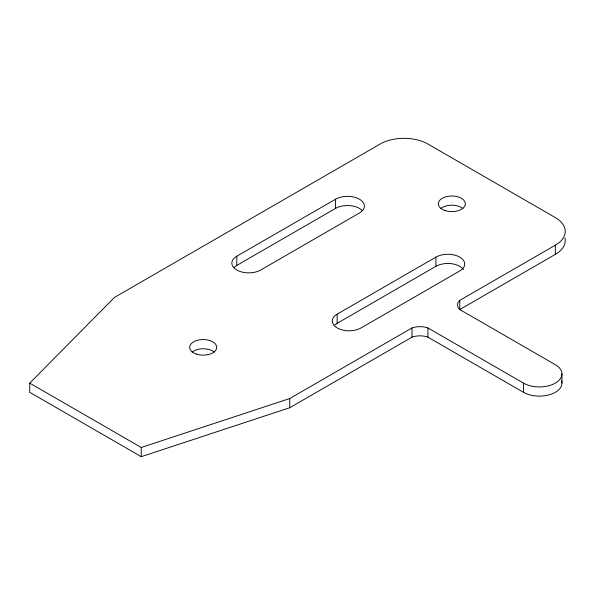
<?xml version="1.0" encoding="UTF-8"?>
<svg xmlns="http://www.w3.org/2000/svg" width="595" height="595" viewBox="0 0 595 595"><rect width="100%" height="100%" fill="white"/><g stroke="black" fill="none" stroke-linecap="round" stroke-linejoin="round"><path stroke-width="0.89" d="M561.516 380.577A22.528 13.008 0 0 1 550.048 394.582A22.528 13.008 0 0 1 523.496 392.313L427.931 337.142A15.202 8.776 0 0 0 412.008 337.142L289.72 407.739L141.238 456.685L29.75 392.313L29.75 383.12L114.523 297.388L380.153 144.035A33.789 19.509 0 0 1 427.931 144.035L555.351 217.599A33.789 19.509 0 0 1 555.351 245.185L555.351 254.377L459.786 309.549L459.786 300.356L555.351 245.185M236.803 256.214L335.558 199.206A16.891 9.751 0 0 1 359.447 199.206A16.891 9.751 0 0 1 359.447 212.995L260.699 270.011A16.891 9.751 0 0 1 236.803 270.011A16.891 9.751 0 0 1 236.803 256.214L236.803 265.415A16.891 9.751 0 0 0 234.125 267.43M236.803 265.415L335.558 208.399A16.891 9.751 0 0 1 362.132 210.422M337.149 314.153L435.897 257.137A16.891 9.751 0 0 1 459.786 257.137L462.471 259.16A16.891 9.751 0 0 1 459.786 270.933L361.039 327.942A16.891 9.751 0 0 1 344.721 330.47C339.552 329.541 332.85 327.064 332.203 321.047A16.891 9.751 0 0 1 337.149 314.153L337.149 323.345A16.891 9.751 0 0 0 334.464 325.368M337.149 323.345L435.897 266.329A16.891 9.751 0 0 1 459.786 266.329L462.471 268.352A16.891 9.751 0 0 1 463.453 269.498M29.75 383.12L141.238 447.485L289.72 398.546L412.008 327.942A15.202 8.776 0 0 1 427.931 327.942L523.496 383.12A22.528 13.008 0 0 0 555.351 383.12A22.528 13.008 0 0 0 555.351 364.728L459.786 309.549A15.202 8.776 0 0 1 459.786 300.356M561.948 373.92L561.948 383.12M523.496 383.12L523.496 392.313M435.897 257.137L435.897 266.329M427.931 327.942L427.931 337.142M412.008 327.942L412.008 337.142M335.558 199.206L335.558 208.399M289.72 398.546L289.72 407.739M141.238 447.485L141.238 456.685M564.96 238.037A33.789 19.509 0 0 1 555.351 254.377M440.754 208.525A13.514 7.802 0 0 1 462.895 208.525M192.118 352.076A13.514 7.802 0 0 1 214.26 352.076M445.067 210.563A13.514 7.802 0 0 0 465.342 203.802A13.514 7.802 0 0 0 445.067 197.049A13.514 7.802 0 0 0 445.067 210.563M196.432 354.107A13.514 7.802 0 0 0 216.706 347.354A13.514 7.802 0 0 0 196.432 340.593A13.514 7.802 0 0 0 196.432 354.107"/></g></svg>
